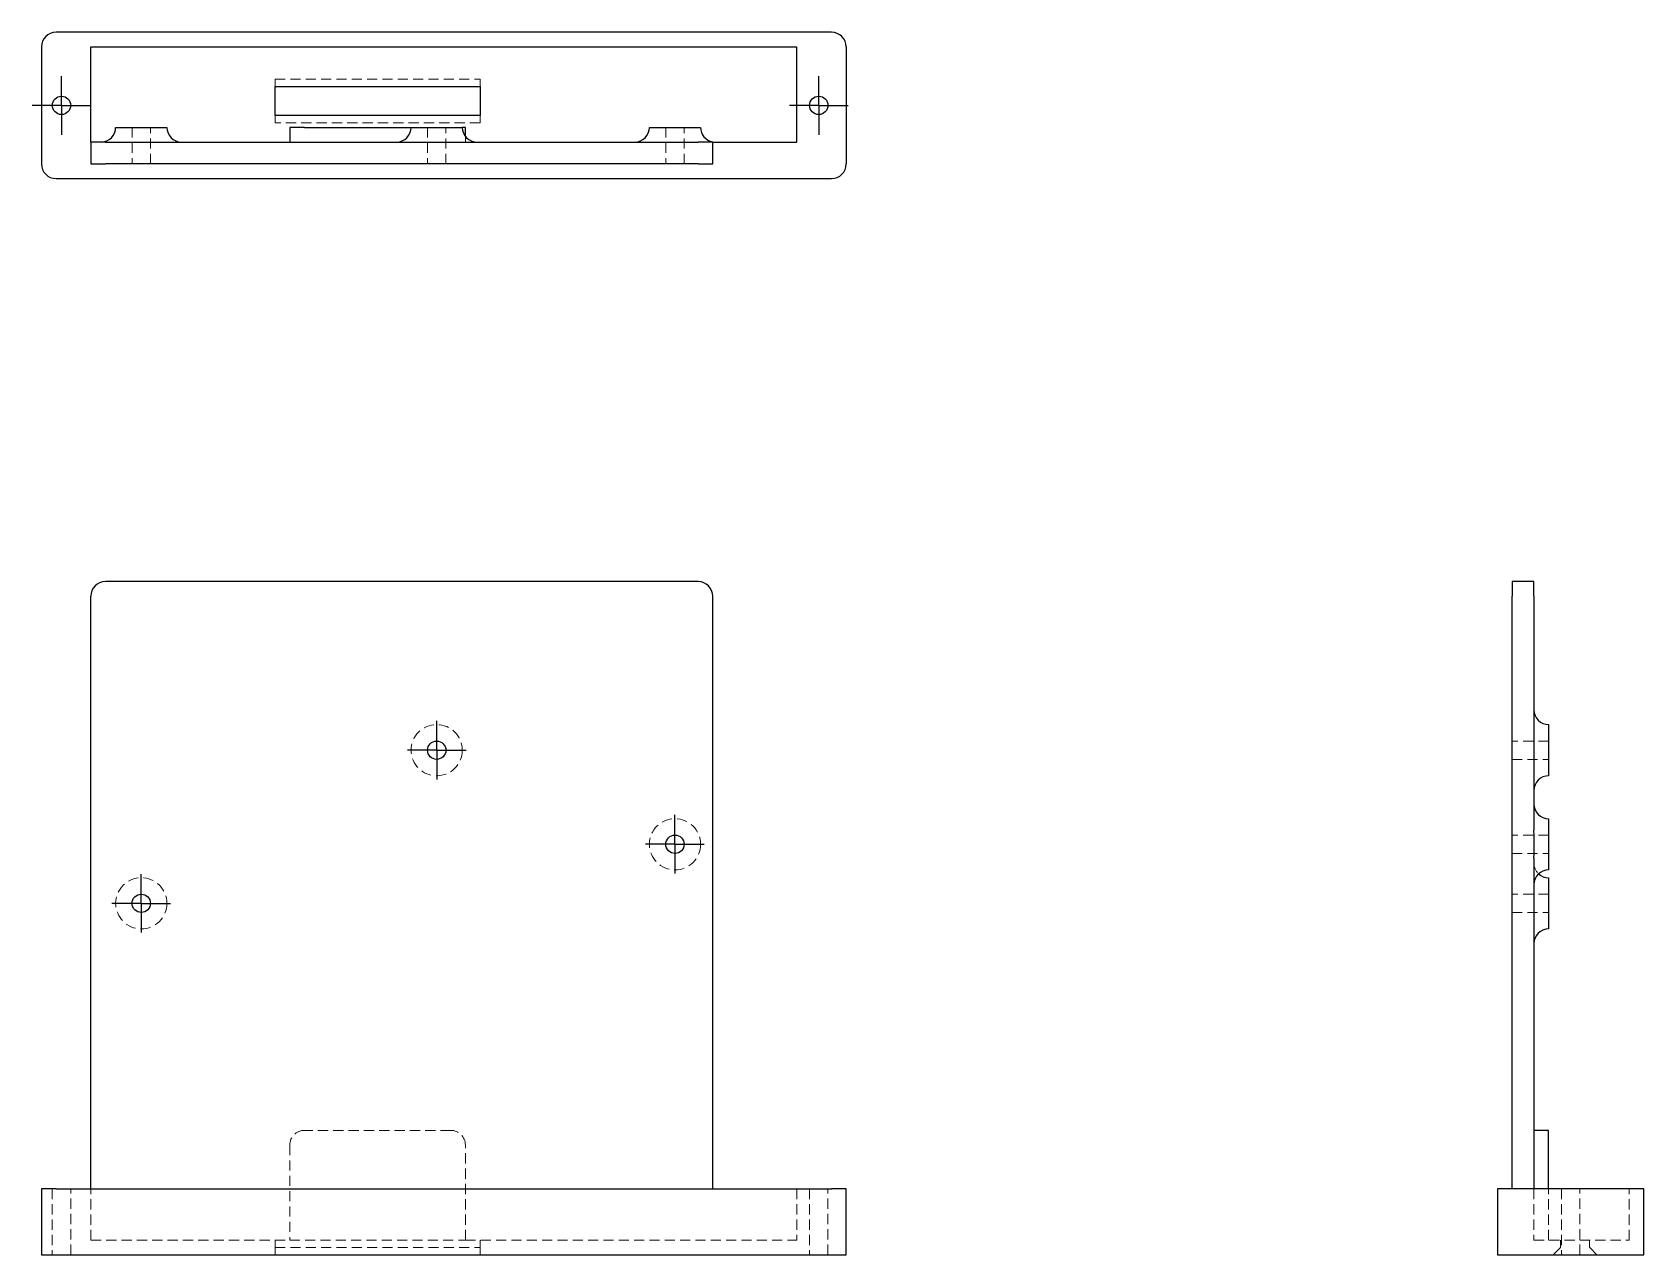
# Model space of a CAD drawing. Header units: millimetres. Extents: x 32 to 232, y 15 to 167.
import ezdxf

# ---------------------------------------------------------------- set-up
doc = ezdxf.new("R2010")
doc.units = ezdxf.units.MM
doc.linetypes.add('HIDDEN', pattern=[1.905, 1.27, -0.635])
doc.layers.add('10', color=7, linetype='Continuous')

# ---------------------------------------------------------------- blocks, each defined once
blk = doc.blocks.new('SW_CENTERMARKSYMBOL_0')
at = {"layer": '10', "color": 0}
for p, q in [((0, 2.5), (0, 3.64)), ((0, 0), (0, 2.5)), ((-2.5, 0), (-3.64, 0)), ((0, 0), (-2.5, 0)), ((0, 0), (0, -2.5)), ((0, 0), (2.5, 0)), ((2.5, 0), (3.64, 0)), ((0, -2.5), (0, -3.64))]:
    blk.add_line(p, q, dxfattribs=at)
blk = doc.blocks.new('SW_CENTERMARKSYMBOL_1')
at = {"layer": '10', "color": 0}
for p, q in [((0, 2.5), (0, 3.64)), ((0, 0), (0, 2.5)), ((-2.5, 0), (-3.64, 0)), ((0, 0), (-2.5, 0)), ((0, 0), (0, -2.5)), ((0, 0), (2.5, 0)), ((2.5, 0), (3.64, 0)), ((0, -2.5), (0, -3.64))]:
    blk.add_line(p, q, dxfattribs=at)
blk = doc.blocks.new('SW_CENTERMARKSYMBOL_2')
at = {"layer": '10', "color": 0}
for p, q in [((0, 2.5), (0, 3.64)), ((0, 0), (0, 2.5)), ((-2.5, 0), (-3.64, 0)), ((0, 0), (-2.5, 0)), ((0, 0), (0, -2.5)), ((0, 0), (2.5, 0)), ((2.5, 0), (3.64, 0)), ((0, -2.5), (0, -3.64))]:
    blk.add_line(p, q, dxfattribs=at)
blk = doc.blocks.new('SW_CENTERMARKSYMBOL_3')
at = {"layer": '10', "color": 0}
for p, q in [((0, 2.5), (0, 3.64)), ((0, 0), (0, 2.5)), ((-2.5, 0), (-3.64, 0)), ((0, 0), (-2.5, 0)), ((0, 0), (0, -2.5)), ((0, 0), (2.5, 0)), ((2.5, 0), (3.64, 0)), ((0, -2.5), (0, -3.64))]:
    blk.add_line(p, q, dxfattribs=at)
blk = doc.blocks.new('SW_CENTERMARKSYMBOL_4')
at = {"layer": '10', "color": 0}
for p, q in [((0, 2.5), (0, 3.64)), ((0, 0), (0, 2.5)), ((-2.5, 0), (-3.64, 0)), ((0, 0), (-2.5, 0)), ((0, 0), (0, -2.5)), ((0, 0), (2.5, 0)), ((2.5, 0), (3.64, 0)), ((0, -2.5), (0, -3.64))]:
    blk.add_line(p, q, dxfattribs=at)

msp = doc.modelspace()

# ---------------------------------------------------------------- linework, layer by layer
at = {"color": 7, "linetype": 'Continuous', "lineweight": 25}
for p, q in [((131.18, 167.09), (34.82, 167.09)), ((33, 165.27), (33, 150.73)), ((39.14, 165.27), (126.86, 165.27)), ((39.14, 153.45), (39.14, 165.27)), ((126.86, 153.45), (126.86, 165.27)), ((133, 165.27), (133, 150.73)), ((62.04, 160.36), (87.5, 160.36)), ((62.04, 156.73), (62.04, 160.36)), ((87.5, 160.36), (87.5, 156.73)), ((87.5, 156.73), (62.04, 156.73)), ((42.23, 155.27), (48.59, 155.27)), ((63.86, 155.27), (63.86, 153.45)), ((65.68, 155.27), (63.86, 155.27)), ((65.68, 155.27), (78.94, 155.27)), ((78.94, 155.27), (85.3, 155.27)), ((85.68, 155.27), (85.3, 155.27)), ((85.68, 154.16), (85.68, 155.27)), ((108.54, 155.27), (114.91, 155.27)), ((39.14, 153.45), (39.14, 150.73)), ((40.95, 153.45), (39.14, 153.45)), ((40.95, 153.45), (114.59, 153.45)), ((116.41, 153.45), (114.59, 153.45)), ((116.41, 150.73), (116.41, 153.45)), ((116.41, 153.45), (126.86, 153.45)), ((114.59, 150.73), (40.95, 150.73)), ((34.82, 148.91), (131.18, 148.91)), ((114.59, 98.82), (40.95, 98.82)), ((218.45, 98.82), (215.73, 98.82)), ((218.45, 97), (218.45, 98.82)), ((39.14, 23.36), (39.14, 97)), ((116.41, 23.36), (116.41, 97)), ((215.73, 23.36), (215.73, 97)), ((218.45, 97), (218.45, 67.94)), ((220.27, 81.06), (220.27, 77.88)), ((220.27, 77.88), (220.27, 74.69)), ((220.27, 69.37), (220.27, 66.19)), ((220.27, 66.19), (220.27, 63.01)), ((218.45, 64.45), (218.45, 23.36)), ((220.27, 62.03), (220.27, 58.85)), ((220.27, 58.85), (220.27, 55.67)), ((220.27, 30.64), (218.45, 30.64)), ((220.27, 28.82), (220.27, 30.64)), ((220.27, 23.36), (220.27, 28.82)), ((33, 23.36), (33, 15.18)), ((34.82, 23.36), (131.18, 23.36)), ((133, 23.36), (131.18, 23.36)), ((133, 15.18), (133, 23.36)), ((213.91, 23.36), (213.91, 15.18)), ((215.73, 23.36), (213.91, 23.36)), ((230.27, 23.36), (215.73, 23.36)), ((232.09, 23.36), (230.27, 23.36)), ((232.09, 15.18), (232.09, 23.36)), ((33, 15.18), (34.82, 15.18)), ((34.82, 15.18), (131.18, 15.18)), ((131.18, 15.18), (133, 15.18)), ((213.91, 15.18), (215.73, 15.18)), ((215.73, 15.18), (230.27, 15.18)), ((230.27, 15.18), (232.09, 15.18))]:
    msp.add_line(p, q, dxfattribs=at)
at = {"color": 7, "linetype": 'HIDDEN', "lineweight": 18}
for p, q in [((62.04, 160.36), (62.04, 161.27)), ((62.04, 161.27), (87.5, 161.27)), ((87.5, 161.27), (87.5, 160.36)), ((62.04, 155.82), (62.04, 156.73)), ((87.5, 156.73), (87.5, 155.82)), ((44.27, 155.27), (44.27, 150.73)), ((46.54, 150.73), (46.54, 155.27)), ((87.5, 155.82), (62.04, 155.82)), ((80.99, 155.27), (80.99, 150.73)), ((83.26, 150.73), (83.26, 155.27)), ((110.59, 155.27), (110.59, 150.73)), ((112.86, 150.73), (112.86, 155.27)), ((85.68, 153.45), (85.68, 154.16)), ((220.27, 79.01), (215.73, 79.01)), ((215.73, 76.74), (220.27, 76.74)), ((220.27, 67.33), (215.73, 67.33)), ((218.45, 64.43), (218.45, 67.95)), ((215.73, 65.06), (220.27, 65.06)), ((220.27, 59.99), (215.73, 59.99)), ((215.73, 57.71), (220.27, 57.71)), ((83.86, 30.64), (65.68, 30.64)), ((63.86, 28.82), (63.86, 17)), ((85.68, 17), (85.68, 28.82)), ((34.36, 23.36), (34.36, 15.18)), ((36.64, 15.18), (36.64, 23.36)), ((39.14, 17), (39.14, 23.36)), ((126.86, 23.36), (126.86, 17)), ((128.45, 23.36), (128.45, 15.18)), ((130.73, 15.18), (130.73, 23.36)), ((218.45, 23.36), (218.45, 17)), ((220.27, 17), (220.27, 23.36)), ((221.86, 23.36), (221.86, 15.18)), ((224.14, 15.18), (224.14, 23.36)), ((230.27, 17), (230.27, 23.36)), ((39.14, 17), (63.86, 17)), ((62.04, 16.09), (62.04, 17)), ((62.04, 15.18), (62.04, 16.09)), ((62.04, 16.09), (87.5, 16.09)), ((63.86, 17), (85.68, 17)), ((85.68, 17), (126.86, 17)), ((87.5, 16.09), (87.5, 17)), ((87.5, 16.09), (87.5, 15.18)), ((218.45, 17), (230.27, 17)), ((221.73, 16.09), (220.82, 15.18)), ((221.73, 16.09), (221.73, 17)), ((225.36, 16.09), (225.36, 17)), ((226.27, 15.18), (225.36, 16.09))]:
    msp.add_line(p, q, dxfattribs=at)
at = {"color": 7, "linetype": 'Continuous', "lineweight": 25, "flags": 128}
for points in [[(39.14, 150.73), (39.17, 150.73), (39.27, 150.73), (39.44, 150.73), (39.67, 150.73), (39.94, 150.73), (40.26, 150.73), (40.6, 150.73), (40.95, 150.73)], [(114.59, 150.73), (114.95, 150.73), (115.29, 150.73), (115.6, 150.73), (115.88, 150.73), (116.1, 150.73), (116.27, 150.73), (116.37, 150.73), (116.41, 150.73)], [(215.73, 98.82), (215.73, 98.78), (215.73, 98.68), (215.73, 98.51), (215.73, 98.29), (215.73, 98.01), (215.73, 97.7), (215.73, 97.35), (215.73, 97)], [(34.82, 23.36), (34.46, 23.36), (34.12, 23.36), (33.81, 23.36), (33.53, 23.36), (33.31, 23.36), (33.14, 23.36), (33.03, 23.36), (33, 23.36)]]:
    msp.add_lwpolyline(points, dxfattribs=at)
at = {"color": 7, "linetype": 'Continuous', "lineweight": 25}
for centre in [(35.5, 158), (129.59, 158), (82.12, 77.88), (111.72, 66.19), (45.41, 58.85)]:
    msp.add_circle(centre, 1.14, dxfattribs=at)
at = {"color": 7, "linetype": 'HIDDEN', "lineweight": 18}
for centre in [(82.12, 77.88), (111.72, 66.19), (45.41, 58.85)]:
    msp.add_circle(centre, 3.18, dxfattribs=at)
at = {"color": 7, "linetype": 'Continuous', "lineweight": 25}
for centre, start, end in [((34.82, 165.27), 90, 180), ((131.18, 165.27), 0, 90), ((40.41, 155.27), 270, 360), ((50.41, 155.27), 180, 270), ((77.12, 155.27), 270, 360), ((87.12, 155.27), 180, 270), ((106.72, 155.27), 270, 360), ((116.72, 155.27), 180, 260.0477), ((34.82, 150.73), 180, 270), ((131.18, 150.73), 270, 0), ((40.95, 97), 90, 180), ((114.59, 97), 0, 90), ((220.27, 82.88), 180, 270), ((220.27, 72.88), 90, 180), ((220.27, 71.19), 180, 270), ((220.27, 61.19), 90, 180), ((220.27, 63.85), 226.9493, 270), ((220.27, 53.85), 90, 180)]:
    msp.add_arc(centre, 1.82, start, end, dxfattribs=at)
at = {"color": 7, "linetype": 'HIDDEN', "lineweight": 18}
for centre, start, end in [((220.27, 63.85), 180, 226.9493), ((65.68, 28.82), 90, 180), ((83.86, 28.82), 0, 90)]:
    msp.add_arc(centre, 1.82, start, end, dxfattribs=at)
at = {"color": 7, "linetype": 'Continuous', "lineweight": 25}
msp.add_open_spline([(218.45, 64.45), (218.45, 64.74), (218.46, 65.03), (218.48, 65.61), (218.48, 65.9), (218.48, 66.48), (218.48, 66.77), (218.46, 67.36), (218.45, 67.65), (218.45, 67.94)], degree=3, knots=[0, 0, 0, 0, 0.25, 0.25, 0.5, 0.5, 0.75, 0.75, 1, 1, 1, 1], dxfattribs=at)

# ---------------------------------------------------------------- block references
at = {"layer": '10'}
for name, p in [('SW_CENTERMARKSYMBOL_3', (35.5, 158)), ('SW_CENTERMARKSYMBOL_4', (129.59, 158)), ('SW_CENTERMARKSYMBOL_1', (82.12, 77.88)), ('SW_CENTERMARKSYMBOL_2', (111.72, 66.19)), ('SW_CENTERMARKSYMBOL_0', (45.41, 58.85))]:
    msp.add_blockref(name, p, dxfattribs=at)

doc.saveas('drawing.dxf')
